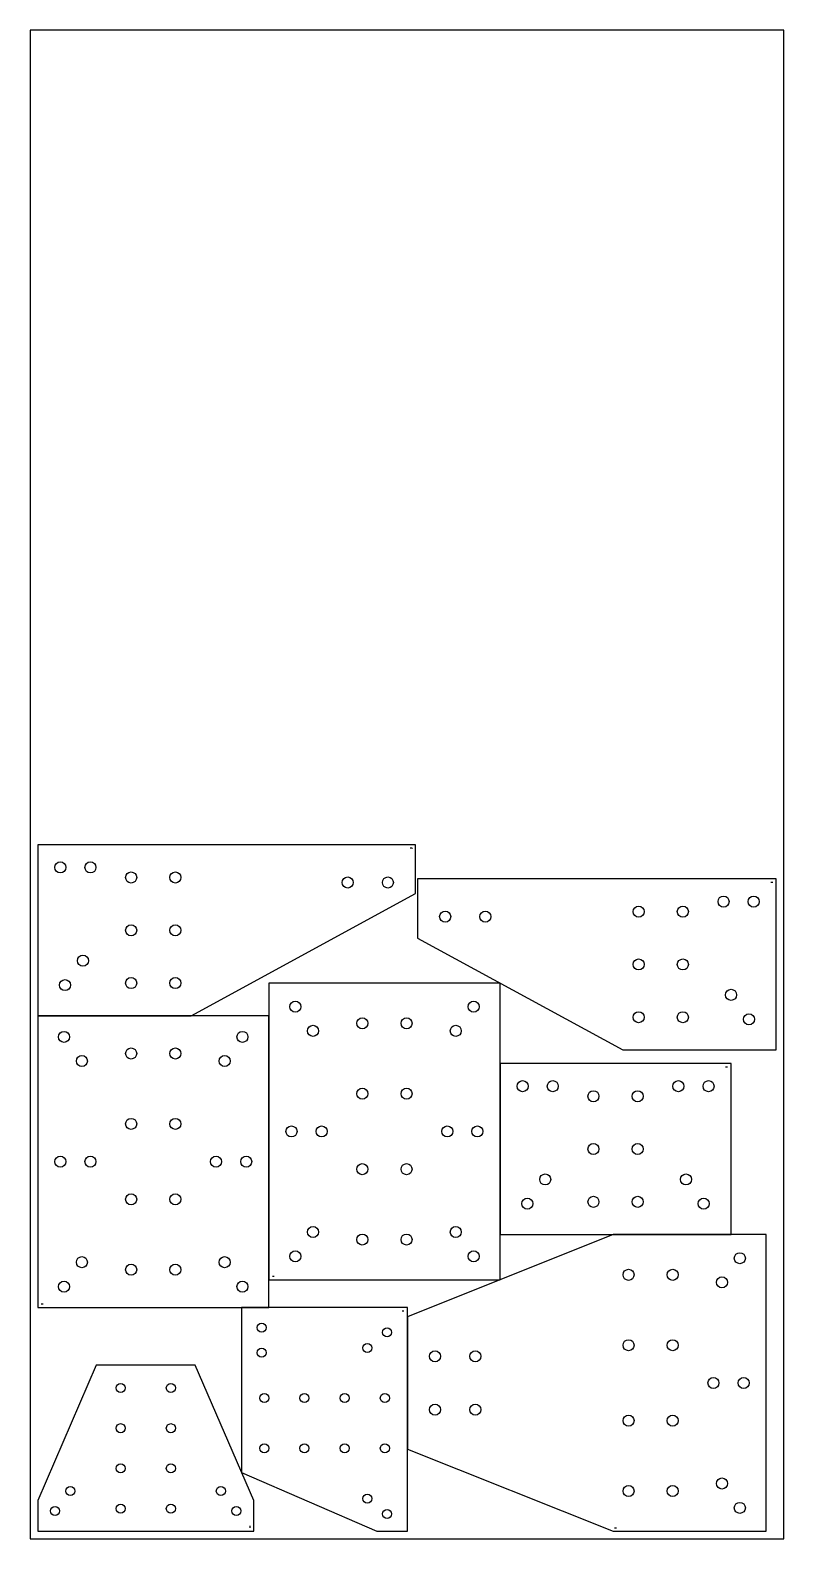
# Model space of a CAD drawing. Extents: x 0 to 1500, y 0 to 3000.
import ezdxf

# ---------------------------------------------------------------- set-up
doc = ezdxf.new("R2010")
doc.units = 0
doc.header["$MEASUREMENT"] = 0

msp = doc.modelspace()

# ---------------------------------------------------------------- linework, layer by layer
for p, q in [((1500, 3000), (0, 3000)), ((0, 3000), (0, 0)), ((1500, 0), (1500, 3000)), ((767, 1380.1), (15, 1380.1)), ((15, 1380.1), (15, 1040.1)), ((767, 1283.1), (767, 1380.1)), ((756.5, 1373.1), (756.3, 1373.1)), ((756.9, 1373.1), (756.5, 1373.1)), ((757.3, 1373.1), (756.9, 1373.1)), ((757.6, 1373.1), (757.3, 1373.1)), ((758, 1373.1), (757.6, 1373.1)), ((758.3, 1373.1), (758, 1373.1)), ((758.6, 1373.1), (758.3, 1373.1)), ((759, 1373.1), (758.6, 1373.1)), ((759.3, 1373.1), (759, 1373.1)), ((759.7, 1373.1), (759.3, 1373.1)), ((760, 1373.1), (759.7, 1373.1)), ((760, 1373.1), (760, 1373)), ((1485, 1312.2), (771, 1312.2)), ((771, 1312.2), (771, 1194.3)), ((1474.3, 1305.2), (1474.1, 1305.2)), ((1474.7, 1305.2), (1474.3, 1305.2)), ((1475, 1305.2), (1474.7, 1305.2)), ((1475.4, 1305.2), (1475, 1305.2)), ((1475.8, 1305.2), (1475.4, 1305.2)), ((1476.2, 1305.2), (1475.8, 1305.2)), ((1476.5, 1305.2), (1476.2, 1305.2)), ((1476.9, 1305.2), (1476.5, 1305.2)), ((1477.2, 1305.2), (1476.9, 1305.2)), ((1477.6, 1305.2), (1477.2, 1305.2)), ((1478, 1305.2), (1477.6, 1305.2)), ((1478, 1305.2), (1478, 1305.1)), ((1485, 972.2), (1485, 1312.2)), ((320.3, 1040.1), (767, 1283.1)), ((771, 1194.3), (1179.7, 972.2)), ((935.1, 1105.1), (475.1, 1105.1)), ((475.1, 1105.1), (475.1, 515.1)), ((935.1, 515.1), (935.1, 1105.1)), ((475, 1040.1), (15, 1040.1)), ((15, 1040.1), (15, 460.1)), ((15, 1040.1), (320.3, 1040.1)), ((475, 460.1), (475, 1040.1)), ((1179.7, 972.2), (1485, 972.2)), ((1395.1, 945.1), (935.1, 945.1)), ((935.1, 945.1), (935.1, 605.1)), ((1384.4, 938.1), (1384.2, 938.1)), ((1384.8, 938.1), (1384.4, 938.1)), ((1385.2, 938.1), (1384.8, 938.1)), ((1385.5, 938.1), (1385.2, 938.1)), ((1385.9, 938.1), (1385.5, 938.1)), ((1386.3, 938.1), (1385.9, 938.1)), ((1386.6, 938.1), (1386.3, 938.1)), ((1387, 938.1), (1386.6, 938.1)), ((1387.4, 938.1), (1387, 938.1)), ((1387.7, 938.1), (1387.4, 938.1)), ((1388.1, 938.1), (1387.7, 938.1)), ((1388.1, 938.1), (1388.1, 938)), ((1395.1, 605.1), (1395.1, 945.1)), ((1160, 605), (750.9, 441.4)), ((935.1, 605.1), (1395.1, 605.1)), ((1464.9, 605), (1160, 605)), ((1464.9, 15), (1464.9, 605)), ((475.1, 515.1), (935.1, 515.1)), ((482.1, 522.1), (482.1, 522.2)), ((482.1, 522.1), (482.4, 522.1)), ((482.4, 522.1), (482.7, 522.1)), ((482.7, 522.1), (483.1, 522.1)), ((483.1, 522.1), (483.5, 522.1)), ((483.5, 522.1), (483.8, 522.1)), ((483.8, 522.1), (484.2, 522.1)), ((484.2, 522.1), (484.6, 522.1)), ((484.6, 522.1), (485, 522.1)), ((485, 522.1), (485.3, 522.1)), ((485.3, 522.1), (485.7, 522.1)), ((485.7, 522.1), (485.9, 522.1)), ((15, 460.1), (475, 460.1)), ((22, 467.1), (22, 467.2)), ((22, 467.1), (22.4, 467.1)), ((22.4, 467.1), (22.8, 467.1)), ((22.8, 467.1), (23.1, 467.1)), ((23.1, 467.1), (23.5, 467.1)), ((23.5, 467.1), (23.9, 467.1)), ((23.9, 467.1), (24.3, 467.1)), ((24.3, 467.1), (24.6, 467.1)), ((24.6, 467.1), (25, 467.1)), ((25, 467.1), (25.3, 467.1)), ((25.3, 467.1), (25.7, 467.1)), ((25.7, 467.1), (25.9, 467.1)), ((750.9, 460), (420.9, 460)), ((420.9, 460), (420.9, 131.7)), ((740.3, 453), (740.1, 453)), ((740.7, 453), (740.3, 453)), ((741.1, 453), (740.7, 453)), ((741.4, 453), (741.1, 453)), ((741.7, 453), (741.4, 453)), ((742.1, 453), (741.7, 453)), ((742.4, 453), (742.1, 453)), ((742.8, 453), (742.4, 453)), ((743.2, 453), (742.8, 453)), ((743.5, 453), (743.2, 453)), ((743.9, 453), (743.5, 453)), ((743.9, 453), (743.9, 452.9)), ((750.9, 15), (750.9, 460)), ((750.9, 441.4), (750.9, 178.6)), ((131.7, 345), (15, 76.1)), ((328.3, 345), (131.7, 345)), ((445, 76.1), (328.3, 345)), ((750.9, 178.6), (1160, 15)), ((420.9, 131.7), (689.9, 15)), ((15, 76.1), (15, 15)), ((445, 15), (445, 76.1)), ((0, 0), (1500, 0)), ((15, 15), (445, 15)), ((438, 22), (437.9, 22)), ((438, 25.5), (438, 25.7)), ((438, 25.1), (438, 25.5)), ((438, 24.8), (438, 25.1)), ((438, 24.4), (438, 24.8)), ((438, 24.1), (438, 24.4)), ((438, 23.8), (438, 24.1)), ((438, 23.4), (438, 23.8)), ((438, 23), (438, 23.4)), ((438, 22.7), (438, 23)), ((438, 22.3), (438, 22.7)), ((438, 22), (438, 22.3)), ((689.9, 15), (750.9, 15)), ((1160, 15), (1464.9, 15)), ((1162.9, 22), (1162.9, 22.1)), ((1162.9, 22), (1163.2, 22)), ((1163.2, 22), (1163.6, 22)), ((1163.6, 22), (1164, 22)), ((1164, 22), (1164.3, 22)), ((1164.3, 22), (1164.6, 22)), ((1164.6, 22), (1165, 22)), ((1165, 22), (1165.4, 22)), ((1165.4, 22), (1165.7, 22)), ((1165.7, 22), (1166, 22)), ((1166, 22), (1166.5, 22)), ((1166.5, 22), (1166.7, 22))]:
    msp.add_line(p, q)
for centre, radius in [((60, 1335.1), 11), ((120, 1335.1), 11), ((201, 1315.1), 11), ((289, 1315.1), 11), ((632, 1305.1), 11), ((712, 1305.1), 11), ((1380, 1267.2), 11), ((1440, 1267.2), 11), ((826, 1237.2), 11), ((906, 1237.2), 11), ((1211, 1247.2), 11), ((1299, 1247.2), 11), ((201, 1210.1), 11), ((289, 1210.1), 11), ((105, 1149.6), 11), ((1211, 1142.2), 11), ((1299, 1142.2), 11), ((69.5, 1101.1), 11), ((201, 1105.1), 11), ((289, 1105.1), 11), ((1395, 1081.7), 11), ((527.6, 1058.1), 11), ((882.6, 1058.1), 11), ((563.1, 1010.1), 11), ((661.1, 1025.1), 11), ((749.1, 1025.1), 11), ((847.1, 1010.1), 11), ((1211, 1037.2), 11), ((1299, 1037.2), 11), ((1430.5, 1033.2), 11), ((67.5, 998.1), 11), ((422.5, 998.1), 11), ((103, 950.1), 11), ((201, 965.1), 11), ((289, 965.1), 11), ((387, 950.1), 11), ((980.1, 900.1), 11), ((1040.1, 900.1), 11), ((1290.1, 900.1), 11), ((1350.1, 900.1), 11), ((661.1, 885.1), 11), ((749.1, 885.1), 11), ((1121.1, 880.1), 11), ((1209.1, 880.1), 11), ((201, 825.1), 11), ((289, 825.1), 11), ((520.1, 810.1), 11), ((580.1, 810.1), 11), ((830.1, 810.1), 11), ((890.1, 810.1), 11), ((1121.1, 775.1), 11), ((1209.1, 775.1), 11), ((60, 750.1), 11), ((120, 750.1), 11), ((370, 750.1), 11), ((430, 750.1), 11), ((661.1, 735.1), 11), ((749.1, 735.1), 11), ((1025.1, 714.6), 11), ((1305.1, 714.6), 11), ((201, 675.1), 11), ((289, 675.1), 11), ((989.6, 666.6), 11), ((1121.1, 670.1), 11), ((1209.1, 670.1), 11), ((1340.6, 666.6), 11), ((563.1, 610.1), 11), ((661.1, 595.1), 11), ((749.1, 595.1), 11), ((847.1, 610.1), 11), ((527.6, 561.6), 11), ((882.6, 561.6), 11), ((103, 550.1), 11), ((201, 535.1), 11), ((289, 535.1), 11), ((387, 550.1), 11), ((1412.4, 558), 11), ((67.5, 501.6), 11), ((422.5, 501.6), 11), ((1190.9, 525), 11), ((1278.9, 525), 11), ((1376.9, 510), 11), ((460.9, 420), 9), ((710.4, 410.5), 9), ((1190.9, 385), 11), ((1278.9, 385), 11), ((460.9, 370), 9), ((670.9, 379.5), 9), ((805.9, 363), 11), ((885.9, 363), 11), ((180, 300), 9), ((280, 300), 9), ((1359.9, 310), 11), ((1419.9, 310), 11), ((465.9, 280), 9), ((545.9, 280), 9), ((625.9, 280), 9), ((705.9, 280), 9), ((805.9, 257), 11), ((885.9, 257), 11), ((1190.9, 235), 11), ((1278.9, 235), 11), ((180, 220), 9), ((280, 220), 9), ((465.9, 180), 9), ((545.9, 180), 9), ((625.9, 180), 9), ((705.9, 180), 9), ((180, 140), 9), ((280, 140), 9), ((1376.9, 110), 11), ((80, 95), 9), ((379.5, 95), 9), ((1190.9, 95), 11), ((1278.9, 95), 11), ((49.5, 55.5), 9), ((180, 60), 9), ((280, 60), 9), ((410.5, 55.5), 9), ((670.9, 80), 9), ((1412.4, 61.5), 11), ((710.4, 49.5), 9)]:
    msp.add_circle(centre, radius)

doc.saveas('drawing.dxf')
